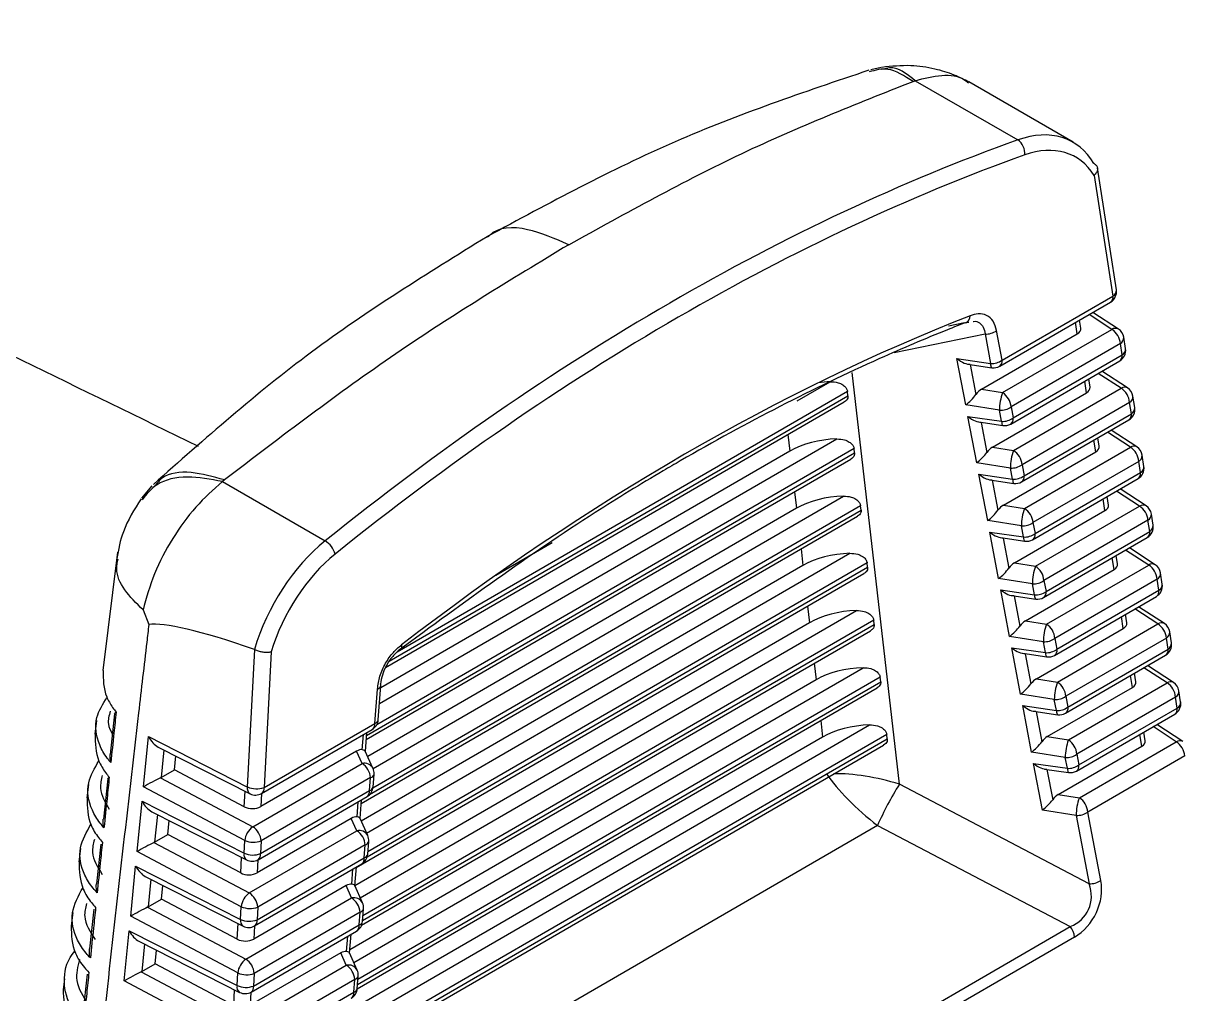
# Model space of a CAD drawing. Extents: x 7 to 135, y 3 to 97.
# Drawn here: x 16.255 to 17.218, y 80.095 to 80.901 of the extents above; entities that cross this region are included whole.
import ezdxf

# ---------------------------------------------------------------- set-up
doc = ezdxf.new("R2010")
doc.units = 0
doc.header["$MEASUREMENT"] = 0
doc.layers.add('OBJECT', color=7, linetype='CONTINUOUS')

msp = doc.modelspace()

# ---------------------------------------------------------------- linework, layer by layer
at = {"layer": 'OBJECT'}
for p, q in [((16.96729, 80.86408), (16.95865, 80.86222)), ((16.99362, 80.85246), (16.99534, 80.85309)), ((16.99534, 80.85309), (17.08059, 80.80388)), ((17.12649, 80.80196), (17.03983, 80.85199)), ((17.14411, 80.78424), (17.14387, 80.78437)), ((17.144, 80.77442), (17.15963, 80.67429)), ((17.16245, 80.67948), (17.14666, 80.78064)), ((17.06562, 80.61607), (17.15758, 80.66929)), ((17.06768, 80.62108), (17.15963, 80.67429)), ((17.15878, 80.64662), (17.13978, 80.65899)), ((17.16418, 80.64688), (17.14285, 80.66076)), ((17.03644, 80.65194), (17.02302, 80.64924)), ((17.03737, 80.65199), (17.03988, 80.6528)), ((17.03824, 80.65227), (17.03988, 80.65257)), ((17.13003, 80.64288), (17.12853, 80.65247)), ((17.13293, 80.64752), (17.13186, 80.6544)), ((16.97793, 80.62751), (17.05344, 80.64279)), ((17.0505, 80.59686), (17.13003, 80.64288)), ((17.05344, 80.64279), (17.05807, 80.6183)), ((17.06768, 80.62108), (17.06304, 80.64556)), ((17.06801, 80.59409), (17.15878, 80.64662)), ((17.17008, 80.63062), (17.16861, 80.64004)), ((17.16579, 80.63485), (17.07502, 80.58232)), ((17.16726, 80.62543), (17.16579, 80.63485)), ((17.03011, 80.6224), (17.05807, 80.6183)), ((17.03738, 80.58397), (17.03011, 80.6224)), ((17.07472, 80.56806), (17.1652, 80.62042)), ((17.07677, 80.57306), (17.16726, 80.62543)), ((16.9823, 80.26895), (16.94316, 80.61072)), ((17.03922, 80.61775), (17.05917, 80.61483)), ((17.04117, 80.61746), (17.04588, 80.59259)), ((17.17181, 80.59797), (17.15044, 80.61188)), ((16.89751, 80.58729), (16.92493, 80.60316)), ((17.13766, 80.59397), (17.13615, 80.60361)), ((17.14056, 80.59861), (17.13948, 80.60554)), ((17.16641, 80.59771), (17.14738, 80.6101)), ((16.55866, 80.37106), (16.9396, 80.59152)), ((16.93919, 80.59515), (16.56517, 80.37869)), ((16.9396, 80.59152), (16.93919, 80.59515)), ((17.0505, 80.59686), (17.06801, 80.59409)), ((17.05961, 80.5488), (17.13766, 80.59397)), ((17.07711, 80.54603), (17.16641, 80.59771)), ((16.55561, 80.36591), (16.93655, 80.58637)), ((17.06542, 80.57955), (17.03738, 80.58397)), ((17.07502, 80.58232), (17.07677, 80.57306)), ((17.17342, 80.58594), (17.08412, 80.53426)), ((17.17488, 80.57657), (17.17342, 80.58594)), ((17.1777, 80.58176), (17.17624, 80.59113)), ((17.0392, 80.57438), (17.06717, 80.57029)), ((17.04649, 80.53592), (17.0392, 80.57438)), ((17.06717, 80.57029), (17.06542, 80.57955)), ((17.08587, 80.52505), (17.17488, 80.57657)), ((17.04832, 80.56973), (17.06826, 80.56682)), ((17.05026, 80.56945), (17.05498, 80.54453)), ((17.08381, 80.52004), (17.17283, 80.57156)), ((17.17945, 80.54906), (17.15804, 80.563)), ((16.55064, 80.33592), (16.93036, 80.55568)), ((16.88977, 80.5593), (16.89134, 80.54554)), ((17.14529, 80.54506), (17.14378, 80.55475)), ((17.1482, 80.54971), (17.14711, 80.55667)), ((17.17405, 80.5488), (17.15497, 80.56122)), ((16.53992, 80.30958), (16.94504, 80.54404)), ((16.94463, 80.54767), (16.54835, 80.31833)), ((16.89134, 80.54554), (16.55166, 80.34895)), ((16.94504, 80.54404), (16.94463, 80.54767)), ((17.05961, 80.5488), (17.07711, 80.54603)), ((17.06871, 80.50074), (17.14529, 80.54506)), ((17.08622, 80.49797), (17.17405, 80.5488)), ((16.53964, 80.30604), (16.94199, 80.53889)), ((17.07452, 80.53149), (17.04649, 80.53592)), ((17.08412, 80.53426), (17.08587, 80.52505)), ((17.18105, 80.53703), (17.09322, 80.4862)), ((17.18251, 80.52771), (17.18105, 80.53703)), ((17.18533, 80.53289), (17.18387, 80.54222)), ((17.0483, 80.52637), (17.07626, 80.52228)), ((17.05559, 80.48786), (17.0483, 80.52637)), ((17.07626, 80.52228), (17.07452, 80.53149)), ((17.09496, 80.47704), (17.18251, 80.52771)), ((16.36167, 80.51672), (16.3529, 80.50637)), ((16.4219, 80.52159), (16.42019, 80.52023)), ((16.42019, 80.52023), (16.50543, 80.47101)), ((17.05741, 80.52172), (17.07736, 80.5188)), ((17.05936, 80.52144), (17.06409, 80.49648)), ((17.09291, 80.47203), (17.18046, 80.5227)), ((16.54526, 80.28218), (16.9358, 80.50821)), ((16.8952, 80.51182), (16.89678, 80.49806)), ((17.15293, 80.49615), (17.15141, 80.50588)), ((17.15583, 80.5008), (17.15474, 80.50781)), ((17.18168, 80.4999), (17.16256, 80.51234)), ((17.18708, 80.50015), (17.16563, 80.51412)), ((16.89678, 80.49806), (16.5408, 80.29205)), ((16.54237, 80.26038), (16.95048, 80.49656)), ((16.95006, 80.50019), (16.54514, 80.26585)), ((16.95048, 80.49656), (16.95006, 80.50019)), ((17.06871, 80.50074), (17.08622, 80.49797)), ((17.07781, 80.45268), (17.15293, 80.49615)), ((17.09532, 80.44992), (17.18168, 80.4999)), ((16.5355, 80.25302), (16.94743, 80.49142)), ((17.08362, 80.48343), (17.05559, 80.48786)), ((17.09322, 80.4862), (17.09496, 80.47704)), ((17.18869, 80.48813), (17.10233, 80.43815)), ((17.19014, 80.47884), (17.18869, 80.48813)), ((17.19296, 80.48403), (17.19151, 80.49331)), ((17.05739, 80.47835), (17.08536, 80.47426)), ((17.06469, 80.4398), (17.05739, 80.47835)), ((17.08536, 80.47426), (17.08362, 80.48343)), ((17.10406, 80.42902), (17.19014, 80.47884)), ((16.64722, 80.44244), (16.6941, 80.46957)), ((17.06651, 80.47371), (17.08645, 80.47079)), ((17.06845, 80.47342), (17.07319, 80.44842)), ((17.102, 80.42402), (17.18809, 80.47383)), ((16.33305, 80.46154), (16.3208, 80.36356)), ((16.53993, 80.22847), (16.94124, 80.46073)), ((16.90064, 80.46434), (16.90222, 80.45058)), ((17.16056, 80.44725), (17.15904, 80.45702)), ((17.16347, 80.45189), (17.16236, 80.45895)), ((17.18931, 80.45099), (17.17016, 80.46346)), ((17.19472, 80.45124), (17.17323, 80.46523)), ((16.90222, 80.45058), (16.53548, 80.23834)), ((16.54045, 80.20864), (16.95592, 80.44909)), ((16.9555, 80.45271), (16.54103, 80.21284)), ((16.95592, 80.44909), (16.9555, 80.45271)), ((17.07781, 80.45268), (17.09532, 80.44992)), ((17.08692, 80.40463), (17.16056, 80.44725)), ((17.10442, 80.40186), (17.18931, 80.45099)), ((16.53136, 80.2), (16.95286, 80.44394)), ((17.09273, 80.43537), (17.06469, 80.4398)), ((17.10233, 80.43815), (17.10406, 80.42902)), ((17.19632, 80.43922), (17.11143, 80.39009)), ((17.19776, 80.42998), (17.19632, 80.43922)), ((17.20058, 80.43517), (17.19914, 80.44441)), ((17.06649, 80.43034), (17.09445, 80.42625)), ((17.0738, 80.39174), (17.06649, 80.43034)), ((17.09445, 80.42625), (17.09273, 80.43537)), ((17.11315, 80.38101), (17.19776, 80.42998)), ((17.0756, 80.42569), (17.09555, 80.42278)), ((17.07755, 80.42541), (17.08229, 80.40036)), ((17.1111, 80.376), (17.19571, 80.42497)), ((16.35429, 80.41374), (16.35907, 80.40161)), ((16.5346, 80.17476), (16.94668, 80.41325)), ((16.90608, 80.41686), (16.90766, 80.4031)), ((17.1711, 80.40298), (17.16999, 80.41008)), ((17.19695, 80.40208), (17.17775, 80.41458)), ((17.20235, 80.40234), (17.18082, 80.41635)), ((16.90766, 80.4031), (16.53016, 80.18463)), ((16.53657, 80.15577), (16.96136, 80.40161)), ((16.96094, 80.40523), (16.53689, 80.15982)), ((16.96136, 80.40161), (16.96094, 80.40523)), ((17.08692, 80.40463), (17.10442, 80.40186)), ((17.11353, 80.3538), (17.19695, 80.40208)), ((17.1682, 80.39834), (17.16666, 80.40816)), ((16.53576, 80.15192), (16.9583, 80.39646)), ((17.10183, 80.38731), (17.0738, 80.39174)), ((17.09602, 80.35657), (17.1682, 80.39834)), ((17.11143, 80.39009), (17.11315, 80.38101)), ((17.20396, 80.39031), (17.12054, 80.34203)), ((17.20539, 80.38112), (17.20396, 80.39031)), ((17.20821, 80.3863), (17.20678, 80.3955)), ((16.44102, 80.26671), (16.44702, 80.38082)), ((16.44702, 80.38082), (16.44676, 80.38092)), ((17.07558, 80.38233), (17.10355, 80.37824)), ((17.0829, 80.34369), (17.07558, 80.38233)), ((17.10355, 80.37824), (17.10183, 80.38731)), ((17.12225, 80.333), (17.20539, 80.38112)), ((16.46065, 80.37894), (16.45473, 80.26634)), ((17.0847, 80.37768), (17.10464, 80.37476)), ((17.08664, 80.3774), (17.0914, 80.3523)), ((17.12019, 80.32799), (17.20334, 80.37611)), ((16.52927, 80.12105), (16.95212, 80.36577)), ((16.91152, 80.36938), (16.91309, 80.35563)), ((17.17873, 80.35407), (17.17762, 80.36122)), ((17.20458, 80.35317), (17.18535, 80.36569)), ((17.20999, 80.35343), (17.18841, 80.36747)), ((16.91309, 80.35563), (16.52602, 80.13161)), ((16.53243, 80.10275), (16.96679, 80.35413)), ((16.96638, 80.35776), (16.53275, 80.1068)), ((16.54959, 80.32243), (16.55181, 80.35088)), ((16.96679, 80.35413), (16.96638, 80.35776)), ((17.09602, 80.35657), (17.11353, 80.3538)), ((17.12263, 80.30574), (17.20458, 80.35317)), ((17.17583, 80.34943), (17.17429, 80.3593)), ((16.53215, 80.09921), (16.96374, 80.34898)), ((16.54668, 80.31956), (16.5489, 80.34801)), ((17.11093, 80.33926), (17.0829, 80.34369)), ((17.10512, 80.30851), (17.17583, 80.34943)), ((17.12054, 80.34203), (17.12225, 80.333)), ((17.21159, 80.3414), (17.12964, 80.29397)), ((17.21302, 80.33225), (17.21159, 80.3414)), ((17.21584, 80.33744), (17.21441, 80.34659)), ((17.08468, 80.33431), (17.11264, 80.33022)), ((17.09201, 80.29563), (17.08468, 80.33431)), ((17.11264, 80.33022), (17.11093, 80.33926)), ((17.13134, 80.28498), (17.21302, 80.33225)), ((16.31558, 80.32181), (16.31418, 80.31059)), ((16.33056, 80.32759), (16.32693, 80.29378)), ((16.91696, 80.32191), (16.91853, 80.30815)), ((17.09379, 80.32967), (17.11374, 80.32675)), ((17.09574, 80.32938), (17.1005, 80.30425)), ((17.12929, 80.27998), (17.21097, 80.32724)), ((16.45267, 80.26133), (16.54463, 80.31455)), ((16.45473, 80.26634), (16.54668, 80.31956)), ((16.52394, 80.06735), (16.95755, 80.31829)), ((17.18637, 80.30517), (17.18525, 80.31236)), ((17.21222, 80.30426), (17.19294, 80.31681)), ((17.21762, 80.30452), (17.19601, 80.31859)), ((16.35465, 80.26689), (16.35879, 80.30854)), ((16.35879, 80.30854), (16.44102, 80.26671)), ((16.91853, 80.30815), (16.52188, 80.07859)), ((16.52829, 80.04973), (16.97223, 80.30665)), ((16.97182, 80.31028), (16.52861, 80.05378)), ((16.5363, 80.29768), (16.53729, 80.3103)), ((16.53888, 80.29631), (16.5401, 80.31193)), ((16.97223, 80.30665), (16.97182, 80.31028)), ((17.10512, 80.30851), (17.12263, 80.30574)), ((17.13173, 80.25769), (17.21222, 80.30426)), ((17.18346, 80.30052), (17.18192, 80.31043)), ((16.36679, 80.2999), (16.44313, 80.26107)), ((16.37148, 80.29752), (16.36922, 80.27468)), ((16.53154, 80.29651), (16.45201, 80.25049)), ((16.52801, 80.04619), (16.96918, 80.3015)), ((16.53615, 80.28628), (16.53154, 80.29651)), ((16.54521, 80.28227), (16.53879, 80.2965)), ((17.12004, 80.2912), (17.09201, 80.29563)), ((17.11423, 80.26045), (17.18346, 80.30052)), ((17.12964, 80.29397), (17.13134, 80.28498)), ((16.38027, 80.28107), (16.3814, 80.29247)), ((16.44538, 80.23375), (16.53615, 80.28628)), ((17.09377, 80.2863), (17.12174, 80.28221)), ((17.10111, 80.24757), (17.09377, 80.2863)), ((17.12174, 80.28221), (17.12004, 80.2912)), ((17.21922, 80.29249), (17.13874, 80.24592)), ((16.3687, 80.2744), (16.44538, 80.23375)), ((16.36922, 80.27468), (16.38027, 80.28107)), ((16.43829, 80.25032), (16.38027, 80.28107)), ((16.54316, 80.27451), (16.45239, 80.22198)), ((16.54232, 80.26376), (16.54316, 80.27451)), ((16.54523, 80.26663), (16.54607, 80.27738)), ((17.10289, 80.28165), (17.12283, 80.27874)), ((17.10483, 80.28137), (17.1096, 80.25619)), ((16.30895, 80.2688), (16.30755, 80.25762)), ((16.32496, 80.27345), (16.32132, 80.24007)), ((16.43869, 80.22235), (16.35465, 80.26689)), ((17.13989, 80.18642), (16.9823, 80.26895)), ((16.34933, 80.21318), (16.35346, 80.25483)), ((16.35346, 80.25483), (16.43814, 80.21176)), ((16.43829, 80.25032), (16.43896, 80.26319)), ((16.44978, 80.20638), (16.54027, 80.25875)), ((16.45184, 80.21139), (16.54232, 80.26376)), ((16.45258, 80.26128), (16.45201, 80.25049)), ((16.53194, 80.24183), (16.53293, 80.2545)), ((16.53452, 80.24046), (16.53574, 80.25613)), ((17.11423, 80.26045), (17.13173, 80.25769)), ((16.36146, 80.24619), (16.44024, 80.20613)), ((17.12914, 80.24314), (17.10111, 80.24757)), ((17.14949, 80.18919), (17.13874, 80.24592)), ((16.36615, 80.24381), (16.36389, 80.22097)), ((16.37494, 80.22736), (16.37607, 80.23877)), ((16.52718, 80.24066), (16.44912, 80.19549)), ((16.53179, 80.23043), (16.52718, 80.24066)), ((16.54085, 80.22642), (16.53443, 80.24065)), ((17.12914, 80.24314), (17.13989, 80.18642)), ((16.36389, 80.22097), (16.37494, 80.22736)), ((16.43539, 80.19532), (16.37494, 80.22736)), ((16.44249, 80.17875), (16.53179, 80.23043)), ((16.9641, 80.23461), (16.5137, 79.97395)), ((16.9641, 80.23461), (17.12415, 80.15078)), ((16.31919, 80.21938), (16.3156, 80.18623)), ((16.36337, 80.22069), (16.44249, 80.17875)), ((16.43814, 80.21176), (16.43869, 80.22235)), ((16.5388, 80.21866), (16.4495, 80.16698)), ((16.45239, 80.22198), (16.45184, 80.21139)), ((16.53796, 80.20796), (16.5388, 80.21866)), ((16.54087, 80.21083), (16.54171, 80.22153)), ((16.3024, 80.21574), (16.30104, 80.20459)), ((16.4358, 80.16735), (16.34933, 80.21318)), ((16.43539, 80.19532), (16.43607, 80.20825)), ((16.44895, 80.15644), (16.53796, 80.20796)), ((16.44969, 80.20633), (16.44912, 80.19549)), ((16.344, 80.15948), (16.34813, 80.20112)), ((16.34813, 80.20112), (16.43525, 80.15681)), ((16.44689, 80.15143), (16.53591, 80.20295)), ((16.52758, 80.18598), (16.52857, 80.1987)), ((16.53016, 80.18461), (16.53138, 80.20033)), ((16.35614, 80.19249), (16.43735, 80.15118)), ((16.36083, 80.1901), (16.35856, 80.16726)), ((16.36961, 80.17365), (16.37074, 80.18506)), ((16.52281, 80.18481), (16.44623, 80.14049)), ((16.52743, 80.17458), (16.52281, 80.18481)), ((16.53649, 80.17057), (16.53007, 80.1848)), ((16.35856, 80.16726), (16.36961, 80.17365)), ((16.4325, 80.14032), (16.36961, 80.17365)), ((16.4396, 80.12375), (16.52743, 80.17458)), ((16.29591, 80.16266), (16.29455, 80.15153)), ((16.31345, 80.16532), (16.30991, 80.1324)), ((16.43291, 80.11235), (16.344, 80.15948)), ((16.35804, 80.16698), (16.4396, 80.12375)), ((16.43525, 80.15681), (16.4358, 80.16735)), ((16.53444, 80.16281), (16.44661, 80.11198)), ((16.4495, 80.16698), (16.44895, 80.15644)), ((16.53361, 80.15216), (16.53444, 80.16281)), ((16.53651, 80.15503), (16.53735, 80.16568)), ((16.4325, 80.14032), (16.43318, 80.1533)), ((16.44606, 80.10149), (16.53361, 80.15216)), ((16.4468, 80.15138), (16.44623, 80.14049)), ((16.52882, 79.80624), (17.12415, 80.15078)), ((16.33867, 80.10577), (16.3428, 80.14741)), ((16.3428, 80.14741), (16.43236, 80.10186)), ((16.444, 80.09648), (16.53155, 80.14715)), ((16.52322, 80.13013), (16.52421, 80.1429)), ((16.52579, 80.12876), (16.52703, 80.14453)), ((17.12768, 80.14211), (16.53235, 79.79757)), ((16.35081, 80.13878), (16.43446, 80.09623)), ((16.3555, 80.13639), (16.35323, 80.11355)), ((16.36428, 80.11994), (16.36541, 80.13135)), ((16.35323, 80.11355), (16.36428, 80.11994)), ((16.42961, 80.08532), (16.36428, 80.11994)), ((16.51845, 80.12896), (16.44334, 80.08549)), ((16.52307, 80.11873), (16.51845, 80.12896)), ((16.53213, 80.11472), (16.52571, 80.12895)), ((16.30775, 80.11129), (16.30425, 80.07859)), ((16.35272, 80.11327), (16.43671, 80.06875)), ((16.43236, 80.10186), (16.43291, 80.11235)), ((16.43671, 80.06875), (16.52307, 80.11873)), ((16.44661, 80.11198), (16.44606, 80.10149)), ((16.28917, 80.10748), (16.28807, 80.09847)), ((16.43002, 80.05735), (16.33867, 80.10577)), ((16.53008, 80.10696), (16.44372, 80.05698)), ((16.52925, 80.09636), (16.53008, 80.10696)), ((16.53216, 80.09923), (16.53298, 80.10983)), ((16.42961, 80.08532), (16.43029, 80.09835)), ((16.44317, 80.04654), (16.52925, 80.09636)), ((16.44391, 80.09643), (16.44334, 80.08549))]:
    msp.add_line(p, q, dxfattribs=at)
at = {"layer": 'OBJECT', "flags": 128}
for points in [[(17.05917, 80.61483), (17.05896, 80.61491), (17.05863, 80.61532), (17.05837, 80.61604), (17.05818, 80.61704), (17.05807, 80.6183)], [(17.06717, 80.57029), (17.06727, 80.56903), (17.06746, 80.56802), (17.06772, 80.56731), (17.06805, 80.5669), (17.06826, 80.56682)], [(17.07626, 80.52228), (17.07637, 80.52102), (17.07656, 80.52001), (17.07682, 80.51929), (17.07715, 80.51889), (17.07736, 80.5188)], [(17.08536, 80.47426), (17.08547, 80.473), (17.08565, 80.472), (17.08591, 80.47128), (17.08624, 80.47087), (17.08645, 80.47079)], [(17.09445, 80.42625), (17.09456, 80.42499), (17.09475, 80.42398), (17.09501, 80.42327), (17.09534, 80.42286), (17.09555, 80.42278)], [(16.56878, 80.38463), (16.56891, 80.38362), (16.56891, 80.38269), (16.56877, 80.38187), (16.5685, 80.38118), (16.56811, 80.38061), (16.56759, 80.38019), (16.56696, 80.37993), (16.56623, 80.37982)], [(17.10355, 80.37824), (17.10366, 80.37698), (17.10384, 80.37597), (17.1041, 80.37525), (17.10443, 80.37485), (17.10464, 80.37476)], [(17.11264, 80.33022), (17.11275, 80.32896), (17.11294, 80.32796), (17.1132, 80.32724), (17.11353, 80.32683), (17.11374, 80.32675)], [(17.12174, 80.28221), (17.12185, 80.28095), (17.12203, 80.27994), (17.12229, 80.27923), (17.12262, 80.27882), (17.12283, 80.27874)]]:
    msp.add_lwpolyline(points, dxfattribs=at)
at = {"layer": 'OBJECT'}
for centre, radius, start, end in [((17.07296, 80.79276), 0.01349, 354.50123, 55.52688), ((17.15257, 80.67794), 0.01, 300.05949, 8.87175), ((17.15691, 80.67913), 0.00555, 299.31445, 3.64165), ((17.15454, 80.67345), 0.00516, 306.06967, 9.38044), ((17.03515, 80.65758), 0.00579, 282.90162, 2.89094), ((17.05435, 80.65763), 0.01487, 266.47644, 305.74791), ((17.1617, 80.64213), 0.00536, 62.40883, 123.02517), ((17.15032, 80.63361), 0.01552, 4.5789, 56.95887), ((17.15872, 80.6385), 0.01, 8.87175, 56.93733), ((17.16292, 80.63977), 0.00569, 300.21043, 2.74567), ((17.16019, 80.62908), 0.01, 300.05949, 8.87175), ((17.16439, 80.63035), 0.00569, 300.21043, 2.74567), ((17.05899, 80.63315), 0.01487, 266.47644, 305.74791), ((17.06259, 80.62024), 0.00516, 306.06967, 9.38044), ((17.16217, 80.62459), 0.00516, 306.06967, 9.38044), ((17.06062, 80.62472), 0.01, 261.67837, 300.05949), ((17.10475, 80.58003), 0.03934, 159.06329, 180.70827), ((17.05955, 80.58108), 0.01552, 4.5789, 56.95887), ((17.16933, 80.59322), 0.00536, 62.40883, 123.02517), ((17.15795, 80.5847), 0.01552, 4.5789, 56.95887), ((17.16636, 80.58959), 0.01, 8.87175, 56.93733), ((17.06633, 80.59439), 0.01487, 266.47644, 305.74791), ((17.16782, 80.58021), 0.01, 300.05949, 8.87175), ((17.17056, 80.59086), 0.00569, 300.21043, 2.74567), ((17.17202, 80.58148), 0.00569, 300.21043, 2.74567), ((17.06808, 80.58513), 0.01487, 266.47644, 305.74791), ((17.07185, 80.57216), 0.00501, 305.00863, 10.44147), ((17.16979, 80.57573), 0.00516, 306.06967, 9.38044), ((17.06971, 80.57671), 0.01, 261.67837, 300.05949), ((17.11386, 80.53197), 0.03934, 159.06329, 180.70827), ((17.06865, 80.53302), 0.01552, 4.5789, 56.95887), ((17.17697, 80.54431), 0.00536, 62.40883, 123.02517), ((17.16558, 80.53579), 0.01552, 4.5789, 56.95887), ((17.17399, 80.54068), 0.01, 8.87175, 56.93733), ((17.07543, 80.54633), 0.01487, 266.47644, 305.74791), ((17.17819, 80.54195), 0.00569, 300.21043, 2.74567), ((17.07718, 80.53712), 0.01487, 266.47644, 305.74791), ((17.08094, 80.52414), 0.00501, 305.00863, 10.44147), ((17.17545, 80.53135), 0.01, 300.05949, 8.87175), ((17.17742, 80.52686), 0.00516, 306.06967, 9.38044), ((17.17965, 80.53262), 0.00569, 300.21043, 2.74567), ((17.07881, 80.5287), 0.01, 261.67837, 300.05949), ((17.12296, 80.48392), 0.03934, 159.06329, 180.70827), ((17.07776, 80.48496), 0.01552, 4.5789, 56.95887), ((17.1846, 80.4954), 0.00536, 62.40883, 123.02517), ((17.17322, 80.48689), 0.01552, 4.5789, 56.95887), ((17.18163, 80.49177), 0.01, 8.87175, 56.93733), ((17.08454, 80.49827), 0.01487, 266.47644, 305.74791), ((17.18583, 80.49304), 0.00569, 300.21043, 2.74567), ((17.08627, 80.48911), 0.01487, 266.47644, 305.74791), ((17.09004, 80.47613), 0.00501, 305.00863, 10.44147), ((17.18308, 80.48249), 0.01, 300.05949, 8.87175), ((17.18505, 80.478), 0.00516, 306.06967, 9.38044), ((17.18727, 80.48376), 0.00569, 300.21043, 2.74567), ((16.49584, 80.45504), 0.01864, 15.70723, 59.02182), ((17.0879, 80.48068), 0.01, 261.67837, 300.05949), ((17.13206, 80.43586), 0.03934, 159.06329, 180.70827), ((17.08686, 80.43691), 0.01552, 4.5789, 56.95887), ((17.19223, 80.44649), 0.00536, 62.40883, 123.02517), ((17.18085, 80.43798), 0.01552, 4.5789, 56.95887), ((17.18926, 80.44286), 0.01, 8.87175, 56.93733), ((17.09364, 80.45022), 0.01487, 266.47644, 305.74791), ((17.19346, 80.44413), 0.00569, 300.21043, 2.74567), ((17.09537, 80.44109), 0.01487, 266.47644, 305.74791), ((17.09913, 80.42812), 0.00501, 305.00863, 10.44147), ((17.1907, 80.43363), 0.01, 300.05949, 8.87175), ((17.19268, 80.42914), 0.00516, 306.06967, 9.38044), ((17.1949, 80.4349), 0.00569, 300.21043, 2.74567), ((17.097, 80.43267), 0.01, 261.67837, 300.05949), ((17.14117, 80.3878), 0.03934, 159.06329, 180.70827), ((17.09596, 80.38885), 0.01552, 4.5789, 56.95887), ((17.19987, 80.39759), 0.00536, 62.40883, 123.02517), ((17.18849, 80.38907), 0.01552, 4.5789, 56.95887), ((17.1969, 80.39396), 0.01, 8.87175, 56.93733), ((17.10274, 80.40216), 0.01487, 266.47644, 305.74791), ((17.20109, 80.39523), 0.00569, 300.21043, 2.74567), ((17.10446, 80.39308), 0.01487, 266.47644, 305.74791), ((17.10823, 80.3801), 0.00501, 305.00863, 10.44147), ((17.19833, 80.38476), 0.01, 300.05949, 8.87175), ((17.2003, 80.38028), 0.00516, 306.06967, 9.38044), ((17.20253, 80.38603), 0.00569, 300.21043, 2.74567), ((17.10609, 80.38466), 0.01, 261.67837, 300.05949), ((16.54801, 80.35183), 0.00392, 283.14872, 346.03037), ((16.54948, 80.35103), 0.00233, 356.32624, 32.25826), ((17.15027, 80.33974), 0.03934, 159.06329, 180.70827), ((17.10507, 80.34079), 0.01552, 4.5789, 56.95887), ((17.2075, 80.34868), 0.00536, 62.40883, 123.02517), ((17.19612, 80.34016), 0.01552, 4.5789, 56.95887), ((17.20453, 80.34505), 0.01, 8.87175, 56.93733), ((17.11185, 80.3541), 0.01487, 266.47644, 305.74791), ((17.20873, 80.34632), 0.00569, 300.21043, 2.74567), ((17.11356, 80.34507), 0.01487, 266.47644, 305.74791), ((17.11732, 80.33209), 0.00501, 305.00863, 10.44147), ((17.20596, 80.3359), 0.01, 300.05949, 8.87175), ((17.20793, 80.33141), 0.00516, 306.06967, 9.38044), ((17.21016, 80.33717), 0.00569, 300.21043, 2.74567), ((16.53962, 80.3232), 0.01, 300.05949, 355.53455), ((16.54579, 80.32337), 0.00392, 283.14872, 346.03037), ((17.11519, 80.33664), 0.01, 261.67837, 300.05949), ((16.54175, 80.31865), 0.00501, 305.00863, 10.44147), ((17.15937, 80.29169), 0.03934, 159.06329, 180.70827), ((17.11417, 80.29273), 0.01552, 4.5789, 56.95887), ((17.21514, 80.29977), 0.00536, 62.40883, 123.02517), ((17.20375, 80.29125), 0.01552, 4.5789, 56.95887), ((17.12095, 80.30604), 0.01487, 266.47644, 305.74791), ((16.53803, 80.27828), 0.00822, 29.05655, 103.19274), ((16.52769, 80.27328), 0.01552, 4.5789, 56.95887), ((17.12265, 80.29705), 0.01487, 266.47644, 305.74791), ((17.12642, 80.28408), 0.00501, 305.00863, 10.44147), ((16.54227, 80.27833), 0.00392, 283.14872, 346.03037), ((16.5361, 80.27816), 0.01, 355.53455, 24.28823), ((17.12428, 80.28863), 0.01, 261.67837, 300.05949), ((16.44612, 80.2654), 0.00526, 165.63459, 235.34186), ((16.44834, 80.28364), 0.01844, 246.63795, 290.27345), ((16.4498, 80.26543), 0.00501, 305.00863, 10.44147), ((16.53526, 80.26741), 0.01, 300.05949, 355.53455), ((16.54143, 80.26757), 0.00392, 283.14872, 346.03037), ((17.19991, 80.13156), 0.25735, 147.73333, 156.39485), ((16.44766, 80.26999), 0.01, 243.0402, 300.05949), ((16.53723, 80.26292), 0.00516, 306.06967, 9.38044), ((17.16848, 80.24363), 0.03934, 159.06329, 180.70827), ((17.12327, 80.24468), 0.01552, 4.5789, 56.95887), ((17.13005, 80.25799), 0.01487, 266.47644, 305.74791), ((16.45503, 80.22043), 0.01645, 125.89806, 173.27489), ((16.43692, 80.22074), 0.01552, 4.5789, 56.95887), ((16.53367, 80.22243), 0.00822, 29.05655, 103.19274), ((16.52333, 80.21742), 0.01552, 4.5789, 56.95887), ((16.53174, 80.22231), 0.01, 355.53455, 24.28823), ((16.446, 80.23928), 0.01844, 246.63795, 290.27345), ((16.53791, 80.22248), 0.00392, 283.14872, 346.03037), ((16.44345, 80.21054), 0.00545, 167.0041, 233.97236), ((16.44545, 80.22869), 0.01844, 246.63795, 290.27345), ((16.44477, 80.21504), 0.01, 243.0402, 300.05949), ((16.44691, 80.21048), 0.00501, 305.00863, 10.44147), ((16.5309, 80.21161), 0.01, 300.05949, 355.53455), ((16.53287, 80.20712), 0.00516, 306.06967, 9.38044), ((16.53707, 80.21177), 0.00392, 283.14872, 346.03037), ((17.1408, 80.20126), 0.01487, 266.47644, 305.74791), ((16.45214, 80.16543), 0.01645, 125.89806, 173.27489), ((16.43403, 80.16574), 0.01552, 4.5789, 56.95887), ((16.52931, 80.16658), 0.00822, 29.05655, 103.19274), ((16.51897, 80.16157), 0.01552, 4.5789, 56.95887), ((16.52738, 80.16646), 0.01, 355.53455, 24.28823), ((16.44311, 80.18428), 0.01844, 246.63795, 290.27345), ((16.53355, 80.16663), 0.00392, 283.14872, 346.03037), ((16.44056, 80.15559), 0.00545, 167.0041, 233.97236), ((16.44256, 80.17374), 0.01844, 246.63795, 290.27345), ((16.44189, 80.16009), 0.01, 243.0402, 300.05949), ((16.44402, 80.15554), 0.00501, 305.00863, 10.44147), ((16.52654, 80.15581), 0.01, 300.05949, 355.53455), ((16.52852, 80.15132), 0.00516, 306.06967, 9.38044), ((16.53271, 80.15597), 0.00392, 283.14872, 346.03037), ((17.1121, 80.14082), 0.01564, 4.74756, 39.58334), ((16.44925, 80.11043), 0.01645, 125.89806, 173.27489), ((16.43114, 80.11074), 0.01552, 4.5789, 56.95887), ((16.44022, 80.12928), 0.01844, 246.63795, 290.27345), ((16.52494, 80.11073), 0.00822, 29.05655, 103.19274), ((16.51461, 80.10572), 0.01552, 4.5789, 56.95887), ((16.52301, 80.11061), 0.01, 355.53455, 24.28823), ((16.43767, 80.10064), 0.00545, 167.0041, 233.97236), ((16.43967, 80.11879), 0.01844, 246.63795, 290.27345), ((16.44113, 80.10059), 0.00501, 305.00863, 10.44147), ((16.52918, 80.11078), 0.00392, 283.14872, 346.03037), ((16.439, 80.10514), 0.01, 243.0402, 300.05949), ((16.52219, 80.10001), 0.01, 300.05949, 355.53455), ((16.52416, 80.09552), 0.00516, 306.06967, 9.38044), ((16.52836, 80.10017), 0.00392, 283.14872, 346.03037)]:
    msp.add_arc(centre, radius, start, end, dxfattribs=at)
for centre, major_axis, ratio, start_param, end_param in [((17.0694, 80.69636), (0.0554, 0.10653), 0.604616, 5.924769, 6.86139), ((16.87723, 78.78414), (1.03088, 2.00179), 0.606883, 0.575677, 0.939185), ((17.07646, 80.69271), (0.05038, 0.09788), 0.60701, 5.937185, 6.858719), ((16.88429, 78.78049), (1.02586, 1.99314), 0.60701, 0.575534, 0.939042), ((16.88682, 78.72508), (0.99287, 1.93117), 0.606994, 0.60227, 0.911299), ((17.12289, 80.64701), (0.01008, -0.00002), 0.57878, 5.499908, 6.374385), ((17.03265, 80.62881), (0.01055, -0.01012), 0.444362, 4.891773, 5.946185), ((16.92838, 80.56813), (0.06026, 0), 0.582408, 1.628027, 1.794517), ((17.03993, 80.59039), (0.00838, 0.00864), 0.259321, 4.15365, 5.208062), ((17.05114, 80.58862), (0.00622, 0.00869), 0.616309, 0.937537, 1.555269), ((17.13052, 80.5981), (0.01008, -0.00002), 0.57878, 5.499908, 6.374385), ((17.04174, 80.5808), (0.01055, -0.01012), 0.444362, 4.891773, 5.946185), ((16.93381, 80.52065), (0.06026, 0), 0.582408, 1.628027, 2.352957), ((17.04903, 80.54234), (0.00838, 0.00864), 0.259321, 4.15365, 5.208062), ((17.06024, 80.54057), (0.00622, 0.00869), 0.616309, 0.937537, 1.555269), ((17.13816, 80.54919), (0.01008, -0.00002), 0.57878, 5.499908, 6.374385), ((17.05084, 80.53279), (0.01055, -0.01012), 0.444362, 4.891773, 5.946185), ((16.93925, 80.47317), (0.06026, 0), 0.582408, 1.628027, 2.352957), ((17.05813, 80.49428), (0.00838, 0.00864), 0.259321, 4.15365, 5.208062), ((17.06935, 80.49251), (0.00622, 0.00869), 0.616309, 0.937537, 1.555269), ((17.14579, 80.50029), (0.01008, -0.00002), 0.57878, 5.499908, 6.374385), ((17.05993, 80.48477), (0.01055, -0.01012), 0.444362, 4.891773, 5.946185), ((16.52492, 80.38125), (0.0554, 0.10653), 0.604616, 0.941713, 1.878334), ((16.53198, 80.3776), (0.05038, 0.09788), 0.60701, 0.939042, 1.860575), ((16.94469, 80.42569), (0.06026, 0), 0.582408, 1.628027, 2.352957), ((17.06724, 80.44622), (0.00838, 0.00864), 0.259321, 4.15365, 5.208062), ((17.07845, 80.44445), (0.00622, 0.00869), 0.616309, 0.937537, 1.555269), ((17.15343, 80.45138), (0.01008, -0.00002), 0.57878, 5.499908, 6.374385), ((17.06903, 80.43676), (0.01055, -0.01012), 0.444362, 4.891773, 5.946185), ((16.95013, 80.37821), (0.06026, 0), 0.582408, 1.628027, 2.352957), ((18.05472, 79.49811), (1.70276, -0.89978), 0.049861, 2.831677, 3.072791), ((17.07634, 80.39816), (0.00838, 0.00864), 0.259321, 4.15365, 5.208062), ((17.08755, 80.39639), (0.00622, 0.00869), 0.616309, 0.937537, 1.555269), ((17.16106, 80.40247), (0.01008, -0.00002), 0.57878, 5.499908, 6.374385), ((17.07812, 80.38875), (0.01055, -0.01012), 0.444362, 4.891773, 5.946185), ((16.95557, 80.33073), (0.06026, 0), 0.582408, 1.628027, 2.352957), ((17.08544, 80.35011), (0.00838, 0.00864), 0.259321, 4.15365, 5.208062), ((17.09666, 80.34833), (0.00622, 0.00869), 0.616309, 0.937537, 1.555269), ((17.16869, 80.35356), (0.01008, -0.00002), 0.57878, 5.499908, 6.374385), ((17.08722, 80.34073), (0.01055, -0.01012), 0.444362, 4.891773, 5.946185), ((16.961, 80.28325), (0.06026, 0), 0.582408, 1.628027, 2.352957), ((16.36543, 80.31182), (-0.00674, 0.01231), 0.527388, 1.548501, 2.484413), ((17.09455, 80.30205), (0.00838, 0.00864), 0.259321, 4.15365, 5.208062), ((17.10576, 80.30028), (0.00622, 0.00869), 0.616309, 0.937537, 1.555269), ((17.17633, 80.30465), (0.01008, -0.00002), 0.57878, 5.499908, 6.374385), ((16.53167, 80.28799), (0.00628, 0.00905), 0.580445, 0.272195, 0.889928), ((16.52871, 80.29454), (0.01014, 0.00177), 0.277174, 6.212258, 6.96133), ((17.09631, 80.29272), (0.01055, -0.01012), 0.444362, 4.891773, 5.946185), ((16.36129, 80.27017), (0.01061, 0.00569), 0.026375, 0.784234, 2.23257), ((16.36215, 80.27883), (0.01003, 0), 0.583648, 5.42337, 5.49347), ((16.9645, 80.25275), (0.04786, -0.04142), 0.224653, 3.848934, 4.896132), ((16.9645, 80.25275), (0.0617, -0.01507), 0.321593, 1.357329, 2.281825), ((16.3601, 80.25811), (-0.00674, 0.01231), 0.527388, 1.548501, 2.484413), ((17.10365, 80.25399), (0.00838, 0.00864), 0.259321, 4.15365, 5.208062), ((17.11486, 80.25222), (0.00622, 0.00869), 0.616309, 0.937537, 1.555269), ((16.44498, 80.25468), (0.01001, -0.00002), 0.58732, 3.980455, 5.492537), ((16.5273, 80.23214), (0.00628, 0.00905), 0.580445, 0.272195, 0.889928), ((16.52435, 80.23869), (0.01014, 0.00177), 0.277174, 6.212258, 6.96133), ((16.35597, 80.21646), (0.01061, 0.00569), 0.026375, 0.784234, 2.23257), ((16.35682, 80.22512), (0.01003, 0), 0.583648, 5.42337, 5.49347), ((16.35477, 80.2044), (-0.00674, 0.01231), 0.527388, 1.548501, 2.484413), ((16.44209, 80.19968), (0.01001, -0.00002), 0.58732, 3.980455, 5.492537), ((17.11547, 80.176), (0.01784, 0.03581), 0.831534, 4.040797, 5.452323), ((16.52294, 80.17628), (0.00628, 0.00905), 0.580445, 0.272195, 0.889928), ((16.51999, 80.18283), (0.01014, 0.00177), 0.277174, 6.212258, 6.96133), ((17.10841, 80.17965), (0.02991, -0.01673), 0.87531, 5.659828, 7.071354), ((16.35064, 80.16275), (0.01061, 0.00569), 0.026375, 0.784234, 2.23257), ((16.3515, 80.17142), (0.01003, 0), 0.583648, 5.42337, 5.49347), ((16.34944, 80.15069), (-0.00674, 0.01231), 0.527388, 1.548501, 2.484413), ((16.4392, 80.14468), (0.01001, -0.00002), 0.58732, 3.980455, 5.492537), ((16.51858, 80.12043), (0.00628, 0.00905), 0.580445, 0.272195, 0.889928), ((16.51562, 80.12698), (0.01014, 0.00177), 0.277174, 6.212258, 6.96133), ((16.34531, 80.10904), (0.01061, 0.00569), 0.026375, 0.784234, 2.23257), ((16.34617, 80.11771), (0.01003, 0), 0.583648, 5.42337, 5.49347)]:
    msp.add_ellipse(centre, major_axis=major_axis, ratio=ratio, start_param=start_param, end_param=end_param, dxfattribs=at)
for points, knots in [([(16.4004, 80.54929), (16.20509, 80.64476), (15.81304, 80.83642), (15.21833, 81.1101), (14.618, 81.37214), (14.21175, 81.54423), (14.0048, 81.62571), (14.0003, 81.62748)], [0, 0, 0, 0, 0.247386, 0.496605, 0.745647, 0.99447, 1, 1, 1, 1]), ([(16.95698, 80.86177), (16.90277, 80.84348), (16.79372, 80.80669), (16.69142, 80.75139), (16.63997, 80.72358)], [0, 0, 0, 0, 0.497076, 1, 1, 1, 1]), ([(16.99362, 80.85246), (16.98654, 80.85701), (16.97392, 80.8651), (16.96234, 80.86178), (16.95726, 80.86033)], [0, 0, 0, 0, 0.561971, 1, 1, 1, 1]), ([(16.99534, 80.85309), (16.98952, 80.85783), (16.98, 80.86559), (16.971, 80.8633), (16.96751, 80.86242)], [0, 0, 0, 0, 0.611715, 1, 1, 1, 1]), ([(17.04008, 80.85185), (17.03607, 80.85392), (17.02757, 80.85832), (17.01083, 80.86339), (16.99053, 80.86648), (16.97577, 80.86498), (16.96774, 80.86416)], [0, 0, 0, 0, 0.197151, 0.41857, 0.683815, 1, 1, 1, 1]), ([(16.99534, 80.85309), (17.0028, 80.855), (17.01771, 80.85882), (17.03285, 80.85698), (17.03873, 80.85205), (17.03971, 80.85122)], [0, 0, 0, 0, 0.454396, 0.908793, 1, 1, 1, 1]), ([(17.14411, 80.78424), (17.14477, 80.78373), (17.1461, 80.7827), (17.14686, 80.78047), (17.14659, 80.77802), (17.14547, 80.77599), (17.14444, 80.77484), (17.14405, 80.77447), (17.144, 80.77442)], [0, 0, 0, 0, 0.219281, 0.438507, 0.659241, 0.882986, 0.98583, 1, 1, 1, 1]), ([(16.70773, 80.7169), (16.69629, 80.72188), (16.67253, 80.73221), (16.64841, 80.73189), (16.64084, 80.72358), (16.64036, 80.72304)], [0, 0, 0, 0, 0.465031, 0.9657053, 1, 1, 1, 1]), ([(16.63997, 80.72358), (16.59023, 80.69283), (16.49136, 80.63168), (16.40553, 80.5557), (16.36288, 80.51794)], [0, 0, 0, 0, 0.502982, 1, 1, 1, 1]), ([(17.06304, 80.64556), (17.06223, 80.64837), (17.06061, 80.65399), (17.05504, 80.65873), (17.04822, 80.66009), (17.04326, 80.65858), (17.04093, 80.65788)], [0, 0, 0, 0, 0.261879, 0.524407, 0.77642, 1, 1, 1, 1]), ([(17.03644, 80.65194), (17.03174, 80.65009), (17.00824, 80.64082), (16.92967, 80.60737), (16.85069, 80.56691), (16.77207, 80.52094), (16.69349, 80.47313), (16.62056, 80.41965), (16.56623, 80.37982)], [0, 0, 0, 0, 0.029968, 0.149857, 0.5, 0.529967, 0.649857, 1, 1, 1, 1]), ([(17.04356, 80.65324), (17.04366, 80.65326), (17.0457, 80.65365), (17.04886, 80.65214), (17.05244, 80.64873), (17.0531, 80.64481), (17.05344, 80.64279)], [0, 0, 0, 0, 0.017275, 0.33717, 0.65757, 1, 1, 1, 1]), ([(16.92493, 80.60316), (16.92713, 80.60306), (16.93082, 80.60289), (16.9352, 80.60087), (16.93777, 80.59861), (16.93892, 80.59662), (16.93913, 80.5955), (16.93919, 80.59515)], [0, 0, 0, 0, 0.345936, 0.577481, 0.767317, 0.928004, 1, 1, 1, 1]), ([(16.9396, 80.59152), (16.93959, 80.59083), (16.93957, 80.58945), (16.93844, 80.58765), (16.93716, 80.5868), (16.93654, 80.58639)], [0, 0, 0, 0, 0.338541, 0.677063, 1, 1, 1, 1]), ([(16.93036, 80.55568), (16.93257, 80.55558), (16.93626, 80.55541), (16.94064, 80.55339), (16.94321, 80.55113), (16.94436, 80.54914), (16.94456, 80.54802), (16.94463, 80.54767)], [0, 0, 0, 0, 0.345936, 0.577481, 0.767317, 0.928004, 1, 1, 1, 1]), ([(16.94504, 80.54404), (16.94503, 80.54335), (16.94501, 80.54197), (16.94388, 80.54017), (16.9426, 80.53932), (16.94198, 80.53891)], [0, 0, 0, 0, 0.338541, 0.677063, 1, 1, 1, 1]), ([(16.42019, 80.52023), (16.41029, 80.52208), (16.38981, 80.52591), (16.36556, 80.52029), (16.35721, 80.50982), (16.35355, 80.50523)], [0, 0, 0, 0, 0.344207, 0.712463, 1, 1, 1, 1]), ([(16.4219, 80.52159), (16.41247, 80.52423), (16.39291, 80.52971), (16.3723, 80.52694), (16.36604, 80.51905), (16.36419, 80.51672)], [0, 0, 0, 0, 0.396419, 0.821867, 1, 1, 1, 1]), ([(16.35269, 80.50607), (16.34705, 80.49712), (16.33718, 80.48144), (16.33384, 80.46389), (16.3324, 80.45635)], [0, 0, 0, 0, 0.570268, 1, 1, 1, 1]), ([(16.9358, 80.50821), (16.93801, 80.5081), (16.9417, 80.50793), (16.94607, 80.50591), (16.94864, 80.50366), (16.9498, 80.50166), (16.95, 80.50054), (16.95006, 80.50019)], [0, 0, 0, 0, 0.345936, 0.577481, 0.767317, 0.928004, 1, 1, 1, 1]), ([(16.95048, 80.49656), (16.95047, 80.49587), (16.95045, 80.4945), (16.94931, 80.4927), (16.94804, 80.49185), (16.94742, 80.49143)], [0, 0, 0, 0, 0.338541, 0.677063, 1, 1, 1, 1]), ([(16.94124, 80.46073), (16.94345, 80.46062), (16.94713, 80.46045), (16.95151, 80.45843), (16.95408, 80.45618), (16.95524, 80.45418), (16.95544, 80.45306), (16.9555, 80.45271)], [0, 0, 0, 0, 0.3459358, 0.5774807, 0.767317, 0.928004, 1, 1, 1, 1]), ([(16.35429, 80.41374), (16.34875, 80.4192), (16.33766, 80.4301), (16.33124, 80.44503), (16.33295, 80.4534), (16.33352, 80.45616)], [0, 0, 0, 0, 0.401399, 0.802799, 1, 1, 1, 1]), ([(16.95592, 80.44909), (16.95591, 80.4484), (16.95589, 80.44702), (16.95475, 80.44522), (16.95348, 80.44437), (16.95285, 80.44395)], [0, 0, 0, 0, 0.338541, 0.677063, 1, 1, 1, 1]), ([(16.94668, 80.41325), (16.94889, 80.41315), (16.95257, 80.41297), (16.95695, 80.41095), (16.95952, 80.4087), (16.96068, 80.40671), (16.96088, 80.40558), (16.96094, 80.40523)], [0, 0, 0, 0, 0.345936, 0.577481, 0.767317, 0.928004, 1, 1, 1, 1]), ([(16.35907, 80.40161), (16.3585, 80.39672), (16.35565, 80.3723), (16.34376, 80.26972), (16.32104, 80.07222), (16.30217, 79.89339), (16.29159, 79.79315)], [0, 0, 0, 0, 0.024148, 0.120739, 0.507103, 1, 1, 1, 1]), ([(16.96136, 80.40161), (16.96135, 80.40092), (16.96133, 80.39954), (16.96019, 80.39774), (16.95892, 80.39689), (16.95829, 80.39647)], [0, 0, 0, 0, 0.338541, 0.677063, 1, 1, 1, 1]), ([(16.44702, 80.38082), (16.44793, 80.38044), (16.44973, 80.37969), (16.45305, 80.37894), (16.45639, 80.37858), (16.45888, 80.37864), (16.46019, 80.37884), (16.4606, 80.37893), (16.46065, 80.37894)], [0, 0, 0, 0, 0.219281, 0.438507, 0.659241, 0.882986, 0.98583, 1, 1, 1, 1]), ([(16.5489, 80.34801), (16.54942, 80.35159), (16.55046, 80.35874), (16.55531, 80.36952), (16.56167, 80.37851), (16.5665, 80.38267), (16.56878, 80.38463)], [0, 0, 0, 0, 0.261879, 0.524407, 0.77642, 1, 1, 1, 1]), ([(16.56623, 80.37982), (16.56412, 80.37781), (16.56038, 80.37424), (16.55581, 80.36692), (16.55266, 80.35945), (16.55186, 80.35472), (16.55145, 80.35227)], [0, 0, 0, 0, 0.295336, 0.524717, 0.75446, 1, 1, 1, 1]), ([(16.32111, 80.36354), (16.32117, 80.35609), (16.32125, 80.34556), (16.3278, 80.33421), (16.33094, 80.33013), (16.33191, 80.32887)], [0, 0, 0, 0, 0.625171, 0.883168, 1, 1, 1, 1]), ([(16.95212, 80.36577), (16.95432, 80.36567), (16.95801, 80.3655), (16.96239, 80.36347), (16.96496, 80.36122), (16.96611, 80.35923), (16.96632, 80.3581), (16.96638, 80.35776)], [0, 0, 0, 0, 0.3459358, 0.5774807, 0.767317, 0.928004, 1, 1, 1, 1]), ([(16.96679, 80.35413), (16.96678, 80.35344), (16.96676, 80.35206), (16.96563, 80.35026), (16.96435, 80.34941), (16.96373, 80.34899)], [0, 0, 0, 0, 0.3385413, 0.6770629, 1, 1, 1, 1]), ([(16.32749, 80.28694), (16.32646, 80.28819), (16.32259, 80.29289), (16.31588, 80.30513), (16.31298, 80.32286), (16.3209, 80.3356), (16.32432, 80.34111)], [0, 0, 0, 0, 0.07397, 0.278649, 0.687663, 1, 1, 1, 1]), ([(16.32709, 80.32956), (16.32603, 80.326), (16.32414, 80.31961), (16.32733, 80.31345), (16.32875, 80.31072)], [0, 0, 0, 0, 0.5569895, 1, 1, 1, 1]), ([(16.33191, 80.32887), (16.3313, 80.3231), (16.32983, 80.30913), (16.32835, 80.29516), (16.32749, 80.28694)], [0, 0, 0, 0, 0.4123161, 1, 1, 1, 1]), ([(16.3306, 80.32759), (16.33074, 80.32789), (16.33092, 80.32826), (16.3317, 80.32874), (16.33189, 80.32886), (16.33191, 80.32887)], [0, 0, 0, 0, 0.773176, 0.980359, 1, 1, 1, 1]), ([(16.95755, 80.31829), (16.95976, 80.31819), (16.96345, 80.31802), (16.96783, 80.31599), (16.97039, 80.31374), (16.97155, 80.31175), (16.97175, 80.31063), (16.97182, 80.31028)], [0, 0, 0, 0, 0.345936, 0.577481, 0.767317, 0.928004, 1, 1, 1, 1]), ([(16.31444, 80.31058), (16.31454, 80.30305), (16.3147, 80.29214), (16.32169, 80.28043), (16.32518, 80.27609), (16.32621, 80.27481)], [0, 0, 0, 0, 0.610731, 0.884951, 1, 1, 1, 1]), ([(16.97223, 80.30665), (16.97222, 80.30596), (16.9722, 80.30458), (16.97107, 80.30278), (16.96979, 80.30193), (16.96917, 80.30152)], [0, 0, 0, 0, 0.338541, 0.677063, 1, 1, 1, 1]), ([(16.32749, 80.28694), (16.32748, 80.28699), (16.32735, 80.28746), (16.32682, 80.28973), (16.32691, 80.29198), (16.32698, 80.29378)], [0, 0, 0, 0, 0.018393, 0.209867, 1, 1, 1, 1]), ([(16.32182, 80.2329), (16.32073, 80.23416), (16.3167, 80.23885), (16.30961, 80.25104), (16.30624, 80.26917), (16.31409, 80.28238), (16.31762, 80.28833)], [0, 0, 0, 0, 0.0735157, 0.2733683, 0.6726742, 1, 1, 1, 1]), ([(16.32045, 80.27636), (16.31959, 80.27281), (16.31725, 80.26321), (16.32274, 80.254), (16.3262, 80.2482)], [0, 0, 0, 0, 0.3703337, 1, 1, 1, 1]), ([(16.32621, 80.27481), (16.32561, 80.26905), (16.32414, 80.25508), (16.32268, 80.24111), (16.32182, 80.2329)], [0, 0, 0, 0, 0.412356, 1, 1, 1, 1]), ([(16.3248, 80.27346), (16.32492, 80.27374), (16.32509, 80.27412), (16.32593, 80.27464), (16.3262, 80.2748), (16.32621, 80.27481)], [0, 0, 0, 0, 0.716895, 0.98164, 1, 1, 1, 1]), ([(16.30777, 80.25761), (16.30793, 80.25001), (16.30817, 80.23872), (16.3156, 80.22666), (16.31946, 80.22206), (16.32055, 80.22077)], [0, 0, 0, 0, 0.5976897, 0.8865971, 1, 1, 1, 1]), ([(16.31617, 80.17888), (16.31503, 80.18015), (16.31085, 80.18482), (16.30339, 80.19697), (16.29953, 80.21559), (16.30735, 80.22935), (16.31102, 80.23583)], [0, 0, 0, 0, 0.072736, 0.267085, 0.655337, 1, 1, 1, 1]), ([(16.32182, 80.2329), (16.3218, 80.23294), (16.32164, 80.23355), (16.32107, 80.23594), (16.32117, 80.23829), (16.32124, 80.24007)], [0, 0, 0, 0, 0.017504, 0.255574, 1, 1, 1, 1]), ([(16.31383, 80.22316), (16.31299, 80.2196), (16.31065, 80.2097), (16.31656, 80.20024), (16.32034, 80.19418)], [0, 0, 0, 0, 0.359268, 1, 1, 1, 1]), ([(16.32055, 80.22077), (16.31994, 80.21501), (16.31848, 80.20105), (16.31703, 80.18708), (16.31617, 80.17888)], [0, 0, 0, 0, 0.412394, 1, 1, 1, 1]), ([(16.30114, 80.20458), (16.30134, 80.19692), (16.30166, 80.18528), (16.30953, 80.17289), (16.31377, 80.16806), (16.31491, 80.16675)], [0, 0, 0, 0, 0.585162, 0.887925, 1, 1, 1, 1]), ([(16.31056, 80.12487), (16.30936, 80.12616), (16.30502, 80.13081), (16.2972, 80.14291), (16.29284, 80.16203), (16.30061, 80.17637), (16.30442, 80.18339)], [0, 0, 0, 0, 0.0719216, 0.2608874, 0.6383315, 1, 1, 1, 1]), ([(16.31617, 80.17888), (16.31616, 80.17892), (16.31595, 80.17965), (16.31535, 80.18211), (16.31546, 80.18452), (16.31555, 80.18623)], [0, 0, 0, 0, 0.0170421, 0.3021345, 1, 1, 1, 1]), ([(16.30723, 80.16994), (16.30642, 80.16638), (16.30407, 80.15619), (16.3104, 80.1465), (16.31451, 80.14019)], [0, 0, 0, 0, 0.349112, 1, 1, 1, 1]), ([(16.31491, 80.16675), (16.31431, 80.16099), (16.31286, 80.14703), (16.31141, 80.13307), (16.31056, 80.12487)], [0, 0, 0, 0, 0.41243, 1, 1, 1, 1]), ([(16.29452, 80.15153), (16.29478, 80.14381), (16.29517, 80.13184), (16.30348, 80.11913), (16.3081, 80.11407), (16.3093, 80.11275)], [0, 0, 0, 0, 0.5735313, 0.8891036, 1, 1, 1, 1]), ([(16.30497, 80.07089), (16.30372, 80.07218), (16.29924, 80.07681), (16.29091, 80.08891), (16.28728, 80.10798), (16.29147, 80.12373), (16.29776, 80.13058), (16.29787, 80.1307)], [0, 0, 0, 0, 0.071426, 0.25603, 0.624713, 0.993769, 1, 1, 1, 1]), ([(16.31056, 80.12487), (16.31055, 80.12491), (16.31029, 80.12577), (16.30966, 80.12829), (16.30979, 80.13076), (16.30987, 80.1324)], [0, 0, 0, 0, 0.016615, 0.345455, 1, 1, 1, 1]), ([(16.3015, 80.12345), (16.30001, 80.11762), (16.29673, 80.10486), (16.3045, 80.09277), (16.30872, 80.08621)], [0, 0, 0, 0, 0.456805, 1, 1, 1, 1]), ([(16.3093, 80.11275), (16.30871, 80.10699), (16.30726, 80.09304), (16.30582, 80.07908), (16.30497, 80.07089)], [0, 0, 0, 0, 0.412464, 1, 1, 1, 1]), ([(16.28791, 80.09848), (16.28822, 80.0907), (16.28871, 80.0784), (16.29746, 80.06538), (16.30247, 80.06009), (16.30372, 80.05877)], [0, 0, 0, 0, 0.562908, 0.890204, 1, 1, 1, 1])]:
    msp.add_open_spline(points, degree=3, knots=knots, dxfattribs=at)
for points in [[(16.70773, 80.7169), (16.75567, 80.74339), (16.85154, 80.79637), (16.94626, 80.83376), (16.99362, 80.85246)], [(16.70773, 80.7169), (16.6598, 80.68791), (16.56393, 80.62992), (16.46925, 80.5577), (16.4219, 80.52159)], [(16.42019, 80.52023), (16.41265, 80.51354), (16.39758, 80.50017), (16.37825, 80.47333), (16.36271, 80.44382), (16.35709, 80.42377), (16.35429, 80.41374)]]:
    msp.add_open_spline(points, degree=3, dxfattribs=at)

doc.saveas('drawing.dxf')
